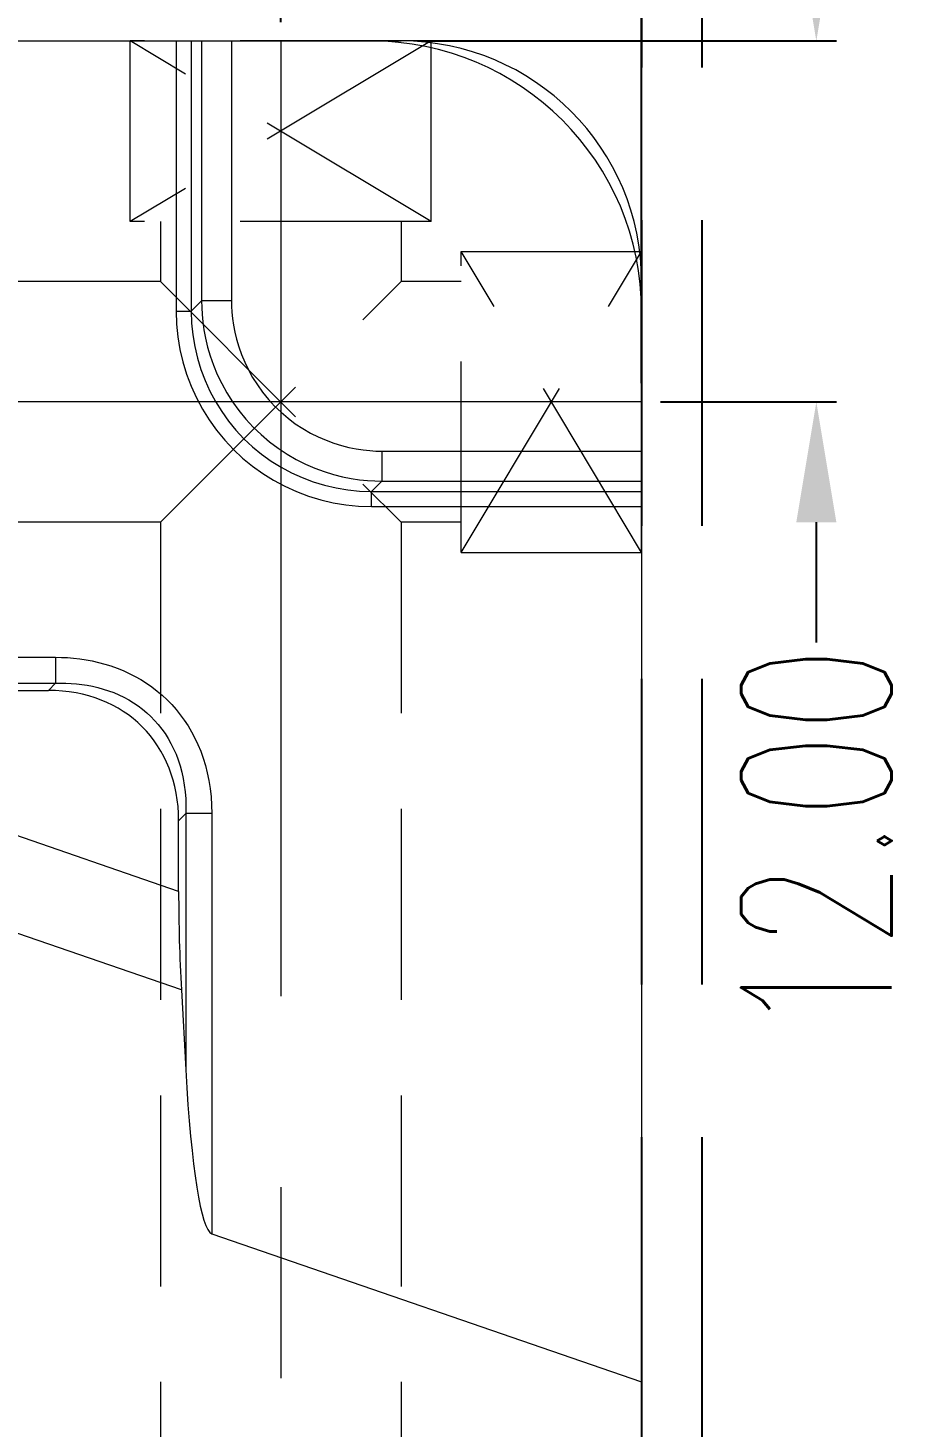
# Model space of a CAD drawing. Header units: inches. Extents: x 160917 to 162189, y -51061 to -50161.
# Drawn here: x 161616.03 to 161645.52, y -50313.28 to -50266.78 of the extents above; entities that cross this region are included whole.
import ezdxf

# ---------------------------------------------------------------- set-up
doc = ezdxf.new("R2010")
doc.units = ezdxf.units.IN
doc.header["$LTSCALE"] = 2
doc.header["$MEASUREMENT"] = 0
doc.header["$PDMODE"] = 3
doc.header["$PDSIZE"] = 0.3125
doc.linetypes.add('CENTER', pattern=[50.8, 31.75, -6.35, 6.35, -6.35])
doc.linetypes.add('HIDDEN', pattern=[9.525, 6.35, -3.175])
doc.layers.get('0').update_dxf_attribs({"linetype": 'CONTINUOUS'})
doc.layers.get('Defpoints').update_dxf_attribs({"linetype": 'CONTINUOUS'})
for name, color, linetype, lineweight in [('dim', 3, 'CONTINUOUS', 15), ('PRODUCT', 1, 'CONTINUOUS', 15), ('WR', 122, 'HIDDEN', 18), ('枕位', 75, 'CONTINUOUS', 15)]:
    doc.layers.add(name, color=color, linetype=linetype, lineweight=lineweight)
doc.styles.get("Standard").update_dxf_attribs({"font": 'txt.shx', "width": 0.67})
doc.dimstyles.new('2.00', dxfattribs={"dimtxt": 5, "dimasz": 4, "dimexe": 0.666, "dimexo": 0.626, "dimgap": 1, "dimtad": 0, "dimzin": 0, "dimdsep": 46, "dimtxsty": 'Standard', "dimcen": 0.09, "dimclrd": 3, "dimclre": 3, "dimclrt": 7, "dimazin": 0, "dimtfac": 1, "dimtofl": 0, "dimtmove": 0, "dimatfit": 0, "dimfxl": 0, "dimtolj": 1, "dimtzin": 0, "dimarcsym": 0})

# ---------------------------------------------------------------- blocks, each defined once
blk = doc.blocks.new('*D37209')
at = {"layer": 'Defpoints', "color": 0}
for p in [(161624.428, -50263.467), (161624.428, -50267.211), (161636.428, -50279.211)]:
    blk.add_point(p, dxfattribs=at)
at = {"layer": 'dim', "color": 3, "linetype": 'ByBlock', "lineweight": -2}
for p, q in [((161624.428, -50266.585), (161624.428, -50262.801)), ((161636.428, -50278.585), (161636.428, -50262.801)), ((161620.428, -50263.467), (161616.428, -50263.467)), ((161640.428, -50263.467), (161644.428, -50263.467))]:
    blk.add_line(p, q, dxfattribs=at)
at = {"layer": 'dim', "color": 3, "linetype": 'ByBlock'}
for points in [[(161620.428, -50264.134), (161620.428, -50262.8), (161624.428, -50263.467)], [(161640.428, -50262.8), (161640.428, -50264.134), (161636.428, -50263.467)]]:
    blk.add_solid(points, dxfattribs=at)
at = {"layer": 'dim', "color": 7, "linetype": 'ByBlock', "insert": (161609.845, -50263.467), "char_height": 5, "attachment_point": 5}
blk.add_mtext('\\A1;12.00', dxfattribs=at)
blk = doc.blocks.new('*D37210')
at = {"layer": 'Defpoints', "color": 0}
for p in [(161628.428, -50267.211), (161636.428, -50279.211), (161642.236, -50279.211)]:
    blk.add_point(p, dxfattribs=at)
at = {"layer": 'dim', "color": 3, "linetype": 'ByBlock', "lineweight": -2}
for p, q in [((161642.236, -50263.211), (161642.236, -50259.211)), ((161629.054, -50267.211), (161642.902, -50267.211)), ((161637.054, -50279.211), (161642.902, -50279.211)), ((161642.236, -50283.211), (161642.236, -50287.211))]:
    blk.add_line(p, q, dxfattribs=at)
at = {"layer": 'dim', "color": 3, "linetype": 'ByBlock'}
for points in [[(161641.569, -50263.211), (161642.903, -50263.211), (161642.236, -50267.211)], [(161642.903, -50283.211), (161641.569, -50283.211), (161642.236, -50279.211)]]:
    blk.add_solid(points, dxfattribs=at)
at = {"layer": 'dim', "color": 7, "linetype": 'ByBlock', "insert": (161642.236, -50293.795), "char_height": 5, "attachment_point": 5, "rotation": 90}
blk.add_mtext('\\A1;12.00', dxfattribs=at)
blk = doc.blocks.new('*D37211')
at = {"layer": 'Defpoints', "color": 0}
for p in [(161566.428, -50256.492), (161636.428, -50278.585), (161566.428, -50279.211)]:
    blk.add_point(p, dxfattribs=at)
at = {"layer": 'dim', "color": 3, "linetype": 'ByBlock', "lineweight": -2}
for p, q in [((161566.428, -50278.585), (161566.428, -50255.826)), ((161636.428, -50277.959), (161636.428, -50255.826)), ((161570.428, -50256.492), (161594.566, -50256.492)), ((161632.428, -50256.492), (161608.291, -50256.492))]:
    blk.add_line(p, q, dxfattribs=at)
at = {"layer": 'dim', "color": 3, "linetype": 'ByBlock'}
for points in [[(161570.428, -50255.826), (161570.428, -50257.159), (161566.428, -50256.492)], [(161632.428, -50257.159), (161632.428, -50255.826), (161636.428, -50256.492)]]:
    blk.add_solid(points, dxfattribs=at)
at = {"layer": 'dim', "color": 7, "linetype": 'ByBlock', "insert": (161601.428, -50256.492), "char_height": 5, "attachment_point": 5}
blk.add_mtext('\\A1;70.00', dxfattribs=at)
blk = doc.blocks.new('*D37212')
at = {"layer": 'Defpoints', "color": 0}
for p in [(161546.428, -50248.435), (161546.428, -50267.349), (161636.428, -50278.585)]:
    blk.add_point(p, dxfattribs=at)
at = {"layer": 'dim', "color": 3, "linetype": 'ByBlock', "lineweight": -2}
for p, q in [((161546.428, -50266.723), (161546.428, -50247.769)), ((161636.428, -50277.959), (161636.428, -50247.769)), ((161550.428, -50248.435), (161584.566, -50248.435)), ((161632.428, -50248.435), (161598.291, -50248.435))]:
    blk.add_line(p, q, dxfattribs=at)
at = {"layer": 'dim', "color": 3, "linetype": 'ByBlock'}
for points in [[(161550.428, -50247.768), (161550.428, -50249.101), (161546.428, -50248.435)], [(161632.428, -50249.101), (161632.428, -50247.768), (161636.428, -50248.435)]]:
    blk.add_solid(points, dxfattribs=at)
at = {"layer": 'dim', "color": 7, "linetype": 'ByBlock', "insert": (161591.428, -50248.435), "char_height": 5, "attachment_point": 5}
blk.add_mtext('\\A1;90.00', dxfattribs=at)

msp = doc.modelspace()

# ---------------------------------------------------------------- linework, layer by layer
at = {"color": 8, "linetype": 'HIDDEN', "ltscale": 0.8}
for p, q in [((161636.428, -50212.211), (161636.428, -50612.211)), ((161638.428, -50212.211), (161638.428, -50612.211))]:
    msp.add_line(p, q, dxfattribs=at)
at = {"layer": 'PRODUCT', "linetype": 'ByBlock'}
for p, q in [((161464.428, -50267.211), (161628.428, -50267.211)), ((161620.954, -50267.211), (161620.954, -50276.195)), ((161621.453, -50267.211), (161621.453, -50276.195)), ((161621.798, -50267.211), (161621.798, -50275.85)), ((161622.796, -50267.211), (161622.797, -50276.031)), ((161636.428, -50275.211), (161636.428, -50549.211)), ((161621.453, -50276.195), (161621.798, -50275.85)), ((161622.796, -50275.85), (161621.798, -50275.85)), ((161620.954, -50276.195), (161621.453, -50276.195)), ((161627.79, -50280.843), (161627.79, -50281.842)), ((161627.79, -50280.843), (161636.428, -50280.843)), ((161627.445, -50282.186), (161627.79, -50281.842)), ((161627.79, -50281.842), (161636.428, -50281.842)), ((161627.445, -50282.686), (161627.445, -50282.186)), ((161627.445, -50282.186), (161636.428, -50282.186)), ((161627.445, -50282.686), (161636.428, -50282.686))]:
    msp.add_line(p, q, dxfattribs=at)
for points in [[(161621.798, -50275.85), (161621.802, -50276.067), (161621.815, -50276.3), (161621.839, -50276.549), (161621.876, -50276.815), (161621.929, -50277.095), (161621.998, -50277.385), (161622.086, -50277.683), (161622.193, -50277.988), (161622.32, -50278.295), (161622.468, -50278.602), (161622.637, -50278.907), (161622.826, -50279.206), (161623.036, -50279.497), (161623.265, -50279.778), (161623.511, -50280.045), (161623.774, -50280.296), (161624.052, -50280.532), (161624.34, -50280.749), (161624.639, -50280.946), (161624.945, -50281.123), (161625.255, -50281.279), (161625.566, -50281.413), (161625.877, -50281.528), (161626.182, -50281.622), (161626.481, -50281.697), (161626.772, -50281.754), (161627.049, -50281.795), (161627.311, -50281.822), (161627.558, -50281.837), (161627.79, -50281.842)], [(161620.954, -50276.195), (161620.968, -50276.624), (161621.01, -50277.048), (161621.079, -50277.467), (161621.177, -50277.882), (161621.301, -50278.291), (161621.451, -50278.689), (161621.627, -50279.075), (161621.828, -50279.45), (161622.052, -50279.809), (161622.298, -50280.152), (161622.567, -50280.479), (161622.855, -50280.787), (161623.163, -50281.075), (161623.49, -50281.344), (161623.833, -50281.59), (161624.192, -50281.813), (161624.566, -50282.013), (161624.952, -50282.189), (161625.35, -50282.339), (161625.759, -50282.463), (161626.174, -50282.56), (161626.592, -50282.629), (161627.016, -50282.671), (161627.445, -50282.686)], [(161621.453, -50276.195), (161621.466, -50276.59), (161621.505, -50276.983), (161621.569, -50277.372), (161621.659, -50277.756), (161621.774, -50278.132), (161621.913, -50278.5), (161622.075, -50278.856), (161622.26, -50279.201), (161622.466, -50279.532), (161622.694, -50279.849), (161622.941, -50280.15), (161623.207, -50280.434), (161623.491, -50280.7), (161623.792, -50280.947), (161624.109, -50281.174), (161624.44, -50281.38), (161624.784, -50281.565), (161625.141, -50281.727), (161625.508, -50281.866), (161625.884, -50281.98), (161626.267, -50282.07), (161626.657, -50282.135), (161627.05, -50282.173), (161627.445, -50282.186)], [(161622.797, -50276.031), (161622.808, -50276.226), (161622.831, -50276.433), (161622.862, -50276.654), (161622.905, -50276.888), (161622.963, -50277.129), (161623.036, -50277.378), (161623.125, -50277.633), (161623.231, -50277.888), (161623.354, -50278.143), (161623.495, -50278.399), (161623.652, -50278.647), (161623.827, -50278.889), (161624.018, -50279.124), (161624.223, -50279.346), (161624.442, -50279.555), (161624.674, -50279.752), (161624.914, -50279.933), (161625.162, -50280.097), (161625.418, -50280.244), (161625.676, -50280.374), (161625.935, -50280.486), (161626.195, -50280.581), (161626.449, -50280.66), (161626.698, -50280.723), (161626.941, -50280.77), (161627.172, -50280.805), (161627.389, -50280.829), (161627.595, -50280.842), (161627.79, -50280.843)]]:
    msp.add_lwpolyline(points, dxfattribs=at)
for centre, radius in [((161627.428, -50276.211), 9), ((161628.428, -50275.211), 8)]:
    msp.add_arc(centre, radius, 0, 90, dxfattribs=at)
at = {"layer": 'WR', "linetype": 'HIDDEN', "ltscale": 0.5}
for p, q in [((161629.428, -50267.211), (161619.428, -50267.211)), ((161629.428, -50267.211), (161619.428, -50273.211)), ((161629.428, -50273.211), (161619.428, -50267.211)), ((161619.428, -50273.211), (161619.428, -50267.211)), ((161629.428, -50273.211), (161629.428, -50267.211)), ((161629.428, -50273.211), (161619.428, -50273.211)), ((161620.428, -50273.211), (161620.428, -50275.211)), ((161628.428, -50273.211), (161628.428, -50275.211)), ((161636.428, -50284.211), (161630.428, -50274.211)), ((161630.428, -50284.211), (161636.428, -50274.211)), ((161630.428, -50274.211), (161636.428, -50274.211)), ((161630.428, -50284.211), (161630.428, -50274.211)), ((161636.428, -50284.211), (161636.428, -50274.211)), ((161620.428, -50275.211), (161553.428, -50275.211)), ((161620.428, -50283.211), (161628.428, -50275.211)), ((161620.428, -50275.211), (161628.428, -50283.211)), ((161630.428, -50275.211), (161628.428, -50275.211)), ((161620.428, -50283.211), (161553.428, -50283.211)), ((161620.428, -50283.211), (161620.428, -50392.211)), ((161630.428, -50283.211), (161628.428, -50283.211)), ((161628.428, -50283.211), (161628.428, -50392.211)), ((161630.428, -50284.211), (161636.428, -50284.211))]:
    msp.add_line(p, q, dxfattribs=at)
at = {"layer": 'WR', "linetype": 'CENTER', "ltscale": 0.5}
for p, q in [((161624.428, -50267.211), (161624.428, -50392.211)), ((161636.428, -50279.211), (161552.428, -50279.211))]:
    msp.add_line(p, q, dxfattribs=at)
at = {"layer": '枕位', "linetype": 'ByBlock', "ltscale": 0.3}
for p, q in [((161611.377, -50287.698), (161616.942, -50287.698)), ((161616.942, -50287.698), (161616.942, -50288.564)), ((161611.483, -50288.564), (161616.942, -50288.564)), ((161611.552, -50288.801), (161616.705, -50288.801)), ((161616.705, -50288.801), (161616.942, -50288.564)), ((161621.035, -50295.483), (161611.552, -50292.214)), ((161621.035, -50293.131), (161621.272, -50292.894)), ((161621.035, -50295.483), (161621.035, -50293.131)), ((161621.272, -50292.894), (161621.272, -50301.412)), ((161622.138, -50292.894), (161621.272, -50292.894)), ((161622.138, -50292.894), (161622.138, -50306.86)), ((161621.126, -50298.756), (161612.154, -50295.663)), ((161621.126, -50298.756), (161621.272, -50301.412)), ((161622.138, -50306.86), (161636.428, -50311.786))]:
    msp.add_line(p, q, dxfattribs=at)
for points in [[(161616.942, -50287.698), (161617.141, -50287.7), (161617.342, -50287.71), (161617.545, -50287.727), (161617.75, -50287.75), (161617.958, -50287.781), (161618.165, -50287.82), (161618.372, -50287.867), (161618.58, -50287.922), (161618.786, -50287.987), (161618.991, -50288.06), (161619.194, -50288.142), (161619.393, -50288.233), (161619.588, -50288.333), (161619.78, -50288.442), (161619.966, -50288.559), (161620.146, -50288.685), (161620.321, -50288.82), (161620.489, -50288.962), (161620.65, -50289.113), (161620.805, -50289.271), (161620.951, -50289.437), (161621.091, -50289.61), (161621.224, -50289.792), (161621.349, -50289.982), (161621.466, -50290.18), (161621.575, -50290.386), (161621.676, -50290.601), (161621.768, -50290.824), (161621.851, -50291.056), (161621.925, -50291.295), (161621.988, -50291.543), (161622.041, -50291.799), (161622.083, -50292.062), (161622.113, -50292.332), (161622.131, -50292.609), (161622.138, -50292.894)], [(161616.942, -50288.564), (161617.114, -50288.56), (161617.288, -50288.561), (161617.464, -50288.569), (161617.641, -50288.582), (161617.819, -50288.602), (161617.998, -50288.629), (161618.176, -50288.663), (161618.354, -50288.704), (161618.531, -50288.753), (161618.705, -50288.809), (161618.878, -50288.873), (161619.048, -50288.946), (161619.214, -50289.026), (161619.376, -50289.114), (161619.534, -50289.209), (161619.686, -50289.313), (161619.833, -50289.423), (161619.974, -50289.541), (161620.108, -50289.666), (161620.237, -50289.798), (161620.359, -50289.937), (161620.474, -50290.083), (161620.583, -50290.236), (161620.685, -50290.396), (161620.78, -50290.564), (161620.868, -50290.739), (161620.948, -50290.922), (161621.02, -50291.112), (161621.085, -50291.31), (161621.14, -50291.515), (161621.187, -50291.728), (161621.224, -50291.947), (161621.252, -50292.174), (161621.269, -50292.408), (161621.276, -50292.648), (161621.272, -50292.894)]]:
    msp.add_lwpolyline(points, dxfattribs=at)
for centre, major_axis, ratio, start_param, end_param in [((161615.262, -50294.574), (4.564, 4.564), 0.774597, -0.659058, 0.659058), ((161638.356, -50301.453), (-4.402, 32.208), 0.520116, 1.313853, 1.416197), ((161622.138, -50296.561), (-0.034, 10.305), 0.096986, -4.222566, -3.175369)]:
    msp.add_ellipse(centre, major_axis=major_axis, ratio=ratio, start_param=start_param, end_param=end_param, dxfattribs=at)

# ---------------------------------------------------------------- dimensions: what is measured, and where the dimension line sits
at = {"layer": 'dim', "linetype": 'ByBlock'}
for base, p1, p2, picture, middle in [((161546.428, -50248.435), (161636.428, -50278.585), (161546.428, -50267.349), '*D37212', (161591.428, -50248.435)), ((161566.428, -50256.492), (161636.428, -50278.585), (161566.428, -50279.211), '*D37211', (161601.428, -50256.492)), ((161624.428, -50263.467), (161636.428, -50279.211), (161624.428, -50267.211), '*D37209', (161609.845, -50263.467))]:
    dim = msp.add_linear_dim(base=base, p1=p1, p2=p2, dimstyle='2.00', dxfattribs=at)
    dim.commit()
    dim.dimension.update_dxf_attribs({"geometry": picture, "text_midpoint": middle})
dim = msp.add_linear_dim(base=(161642.236, -50279.211), p1=(161628.428, -50267.211), p2=(161636.428, -50279.211), angle=90, dimstyle='2.00', dxfattribs=at)
dim.commit()
dim.dimension.update_dxf_attribs({"geometry": '*D37210', "text_midpoint": (161642.236, -50293.795)})

doc.saveas('drawing.dxf')
